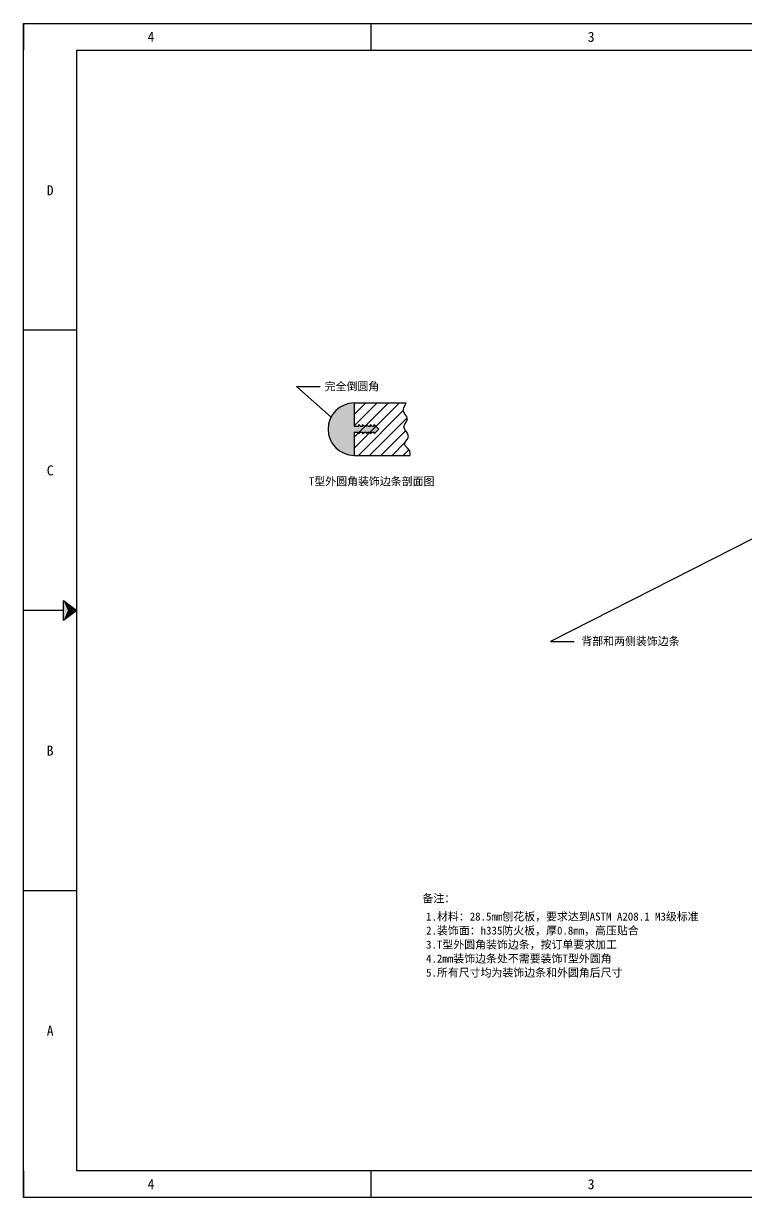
# Model space of a CAD drawing. Header units: inches. Extents: x 777 to 31414, y -60867 to 2393.
# Drawn here: x 16456 to 18520, y -45918 to -42568 of the extents above; entities that cross this region are included whole.
import ezdxf
from ezdxf.enums import TextEntityAlignment as Align

# ---------------------------------------------------------------- set-up
doc = ezdxf.new("R2010")
doc.units = ezdxf.units.IN
doc.header["$LTSCALE"] = 0.605
doc.header["$MEASUREMENT"] = 0
doc.linetypes.add('DOT', pattern=[0.2, 0.1, -0.1])
doc.layers.get('0').update_dxf_attribs({"linetype": 'CONTINUOUS'})
for name, color, linetype in [('02-05848-001_DXF_HATCHING', 7, 'CONTINUOUS'), ('02-05848-001_DXF_TEXT', 7, 'CONTINUOUS'), ('print', 30, 'CONTINUOUS')]:
    doc.layers.add(name, color=color, linetype=linetype)
doc.layers.add('dim', color=2, linetype='CONTINUOUS', lineweight=9)
doc.styles.add('Dartop', font='')
doc.styles.add('hzHT', font='simhei.ttf')
doc.styles.get("Standard").update_dxf_attribs({"font": 'txt', "width": 0.7})
doc.styles.get('Dartop').set_extended_font_data('FangSong_GB2312')
doc.dimstyles.get("Standard").update_dxf_attribs({"dimtxt": 0.1, "dimasz": 0.125, "dimexe": 0.18, "dimexo": 0.0625, "dimgap": 0.09, "dimtad": 0, "dimtih": 1, "dimtoh": 1, "dimdec": 3, "dimzin": 4, "dimdsep": 46, "dimtxsty": 'Standard', "dimblk": '_FILLED', "dimblk1": '_FILLED', "dimblk2": '_FILLED', "dimcen": 0.09, "dimadec": 0, "dimazin": 0, "dimtol": 1, "dimtp": 0.008, "dimtm": 0.008, "dimtfac": 1, "dimtdec": 3, "dimtofl": 0, "dimtmove": 0, "dimatfit": 3, "dimldrblk": '_FILLED', "dimfxl": 0, "dimtolj": 1, "dimtzin": 4, "dimarcsym": 0})

# ---------------------------------------------------------------- blocks, each defined once
blk = doc.blocks.new('_FILLED')
at = {"color": 0, "linetype": 'ByBlock'}
blk.add_solid([(0, 0), (-1, 0.16), (-1, -0.16)], dxfattribs=at)
blk = doc.blocks.new('*U3')
at = {"color": 254, "linetype": 'Continuous', "extrusion": (0, 0, -1)}
for points in [[(-0.833, 11), (-0.75, 10.812), (-0.75, 11.188)], [(-0.833, 11), (-0.75, 11.188), (-1, 11)], [(-0.833, 11), (-1, 11), (-0.75, 10.812)]]:
    blk.add_solid(points, dxfattribs=at)

msp = doc.modelspace()

# ---------------------------------------------------------------- hatches: boundary and pattern name
at = {"layer": '02-05848-001_DXF_HATCHING', "linetype": 'Continuous'}
h = msp.add_hatch(color=2, dxfattribs=at)
edge = h.paths.add_edge_path()
edge.add_line((17418.04, -43733.67), (17424.08, -43733.67))
edge.add_line((17424.08, -43733.67), (17424.08, -43738.71))
edge.add_line((17424.08, -43738.71), (17429.14, -43733.67))
edge.add_line((17429.14, -43733.67), (17435.18, -43733.67))
edge.add_line((17435.18, -43733.67), (17435.18, -43738.71))
edge.add_line((17435.18, -43738.71), (17440.24, -43733.67))
edge.add_line((17440.24, -43733.67), (17446.29, -43733.67))
edge.add_line((17446.29, -43733.67), (17446.29, -43738.71))
edge.add_line((17446.29, -43738.71), (17451.35, -43733.67))
edge.add_line((17451.35, -43733.67), (17457.39, -43733.67))
edge.add_line((17457.39, -43733.67), (17457.39, -43738.71))
edge.add_line((17457.39, -43738.71), (17470.66, -43725.48))
edge.add_line((17457.39, -43712.26), (17470.66, -43725.48))
edge.add_line((17457.39, -43717.3), (17457.39, -43712.26))
edge.add_line((17451.35, -43717.3), (17457.39, -43717.3))
edge.add_line((17446.29, -43712.26), (17451.35, -43717.3))
edge.add_line((17446.29, -43717.3), (17446.29, -43712.26))
edge.add_line((17440.24, -43717.3), (17446.29, -43717.3))
edge.add_line((17435.18, -43712.26), (17440.24, -43717.3))
edge.add_line((17435.18, -43717.3), (17435.18, -43712.26))
edge.add_line((17429.14, -43717.3), (17435.18, -43717.3))
edge.add_line((17424.08, -43712.26), (17429.14, -43717.3))
edge.add_line((17424.08, -43717.3), (17424.08, -43712.26))
edge.add_line((17418.04, -43717.3), (17424.08, -43717.3))
edge.add_line((17412.97, -43712.26), (17418.04, -43717.3))
edge.add_line((17412.97, -43717.3), (17412.97, -43712.26))
edge.add_line((17400.4, -43717.3), (17412.97, -43717.3))
edge.add_line((17400.4, -43650.68), (17400.4, -43717.3))
edge.add_arc((17400.4, -43725.48), 74.8, 90, 270)
edge.add_line((17400.4, -43733.67), (17400.4, -43800.29))
edge.add_line((17400.4, -43733.67), (17412.97, -43733.67))
edge.add_line((17412.97, -43733.67), (17412.97, -43738.71))
edge.add_line((17412.97, -43738.71), (17418.04, -43733.67))

# ---------------------------------------------------------------- linework, layer by layer
at = {"color": 0, "linetype": 'DOT'}
for p, q in [((16456.21, -42567.79), (21217.44, -42567.79)), ((16456.21, -45842), (16456.21, -42643.93)), ((21217.44, -45918.14), (16456.21, -45918.14))]:
    msp.add_line(p, q, dxfattribs=at)
at = {"color": 0}
for p, q in [((16456.21, -42567.79), (16456.21, -42643.93)), ((17448.29, -42643.93), (17448.29, -42567.79)), ((16608.5, -45842), (16608.5, -42643.93)), ((16608.5, -42643.93), (21141.3, -42643.93)), ((16608.5, -43443.45), (16456.21, -43443.45)), ((16570.42, -44242.96), (16456.21, -44242.96)), ((16608.5, -45042.48), (16456.21, -45042.48)), ((16456.21, -45842), (16456.21, -45918.14)), ((21141.3, -45842), (16608.5, -45842)), ((17448.29, -45918.14), (17448.29, -45842))]:
    msp.add_line(p, q, dxfattribs=at)
at = {"color": 2, "linetype": 'Continuous'}
for p, q in [((17400.4, -43683.94), (17433.67, -43650.68)), ((17400.4, -43715.97), (17465.69, -43650.68)), ((17400.4, -43748), (17497.72, -43650.68)), ((17400.4, -43780.03), (17529.75, -43650.68)), ((17412.17, -43800.29), (17539.88, -43672.58)), ((17444.2, -43800.29), (17551.34, -43693.15)), ((17476.23, -43800.29), (17546.57, -43729.94)), ((17508.25, -43800.29), (17546.06, -43762.48)), ((17540.28, -43800.29), (17556.13, -43784.43))]:
    msp.add_line(p, q, dxfattribs=at)
at = {"color": 7, "linetype": 'Continuous'}
for p, q in [((17400.4, -43650.68), (17400.4, -43717.3)), ((17400.4, -43650.68), (17548.79, -43650.68)), ((17546.06, -43656.34), (17548.79, -43650.68)), ((17539.82, -43672.46), (17541.41, -43664.48)), ((17543.66, -43680.37), (17539.82, -43672.46)), ((17541.41, -43664.48), (17546.06, -43656.34)), ((17549.5, -43688.21), (17543.66, -43680.37)), ((17552.43, -43696.1), (17549.5, -43688.21)), ((17400.4, -43717.3), (17412.97, -43717.3)), ((17412.97, -43717.3), (17412.97, -43712.26)), ((17412.97, -43712.26), (17418.04, -43717.3)), ((17418.04, -43717.3), (17424.08, -43717.3)), ((17424.08, -43717.3), (17424.08, -43712.26)), ((17424.08, -43712.26), (17429.14, -43717.3)), ((17429.14, -43717.3), (17435.18, -43717.3)), ((17435.18, -43717.3), (17435.18, -43712.26)), ((17435.18, -43712.26), (17440.24, -43717.3)), ((17440.24, -43717.3), (17446.29, -43717.3)), ((17446.29, -43717.3), (17446.29, -43712.26)), ((17446.29, -43712.26), (17451.35, -43717.3)), ((17451.35, -43717.3), (17457.39, -43717.3)), ((17457.39, -43717.3), (17457.39, -43712.26)), ((17457.39, -43712.26), (17470.66, -43725.48)), ((17541.4, -43718.96), (17544.31, -43711.34)), ((17545.2, -43728.18), (17541.4, -43718.96)), ((17544.31, -43711.34), (17549.55, -43703.69)), ((17549.55, -43703.69), (17552.43, -43696.1)), ((17400.4, -43733.67), (17400.4, -43800.29)), ((17400.4, -43733.67), (17412.97, -43733.67)), ((17412.97, -43738.71), (17418.04, -43733.67)), ((17412.97, -43733.67), (17412.97, -43738.71)), ((17418.04, -43733.67), (17424.08, -43733.67)), ((17424.08, -43738.71), (17429.14, -43733.67)), ((17424.08, -43733.67), (17424.08, -43738.71)), ((17429.14, -43733.67), (17435.18, -43733.67)), ((17435.18, -43738.71), (17440.24, -43733.67)), ((17435.18, -43733.67), (17435.18, -43738.71)), ((17440.24, -43733.67), (17446.29, -43733.67)), ((17446.29, -43738.71), (17451.35, -43733.67)), ((17446.29, -43733.67), (17446.29, -43738.71)), ((17451.35, -43733.67), (17457.39, -43733.67)), ((17457.39, -43738.71), (17470.66, -43725.48)), ((17457.39, -43733.67), (17457.39, -43738.71)), ((17552.3, -43737.34), (17545.2, -43728.18)), ((17546.7, -43760.99), (17552.19, -43753.83)), ((17552.19, -43753.83), (17555.59, -43746.55)), ((17555.59, -43746.55), (17552.3, -43737.34)), ((17543.76, -43767.83), (17546.7, -43760.99)), ((17546.7, -43774.34), (17543.76, -43767.83)), ((17553.04, -43780.76), (17546.7, -43774.34)), ((17558.74, -43787.53), (17553.04, -43780.76)), ((17560.09, -43798.91), (17558.74, -43787.53)), ((17400.4, -43800.29), (17559.44, -43800.29)), ((17559.44, -43800.29), (17560.09, -43798.91))]:
    msp.add_line(p, q, dxfattribs=at)
at = {"color": 0}
msp.add_lwpolyline([(16608.5, -44242.96), (16570.42, -44271.52), (16570.42, -44214.41), (16608.5, -44242.96)], close=True, dxfattribs=at)
at = {"color": 7, "linetype": 'Continuous'}
msp.add_arc((17400.4, -43725.48), 74.8, 90, 270, dxfattribs=at)
at = {"layer": 'print'}
msp.add_lwpolyline([(16456.21, -42567.79), (21293.59, -42567.79), (21293.59, -45918.14), (16456.21, -45918.14)], close=True, dxfattribs=at)

# ---------------------------------------------------------------- block references
at = {"color": 0, "linetype": 'Continuous', "xscale": 152.2888407109637, "yscale": 152.2888407109637, "zscale": 152.2888407109637}
msp.add_blockref('*U3', (16456.21, -45918.14), dxfattribs=at)

# ---------------------------------------------------------------- texts
at = {"color": 0}
for s, height, style, p in [('4', 28.55, 'Dartop', (16820.1, -42605.86)), ('3', 28.55, 'Dartop', (18076.49, -42605.86)), ('D', 28.55, 'Dartop', (16532.35, -43043.69)), ('C', 28.55, 'Dartop', (16532.35, -43843.2)), ('T型外圆角装饰边条剖面图', 22.8433, 'hzHT', (17450.02, -43874.21)), ('B', 28.55, 'Dartop', (16532.35, -44642.72)), ('备注：', 22.843, 'hzHT', (17641.69, -45064.37)), ('1.材料：28.5mm刨花板，要求达到ASTM A208.1 M3级标准', 22.8433, 'hzHT', (17994.37, -45116.36)), ('2.装饰面：h335防火板，厚0.8mm，高压贴合           ', 22.8433, 'hzHT', (17994.37, -45156.36)), ('3.T型外圆角装饰边条，按订单要求加工               ', 22.8433, 'hzHT', (17994.37, -45196.36)), ('4.2mm装饰边条处不需要装饰T型外圆角                ', 22.8433, 'hzHT', (17994.37, -45236.36)), ('5.所有尺寸均为装饰边条和外圆角后尺寸              ', 22.8433, 'hzHT', (17994.37, -45276.36)), ('A', 28.55, 'Dartop', (16532.35, -45442.24)), ('3', 28.55, 'Dartop', (18076.49, -45880.07)), ('4', 28.55, 'Dartop', (16820.1, -45880.07))]:
    msp.add_text(s, height=height, dxfattribs=dict(at, style=style)).set_placement(p, align=Align.MIDDLE_CENTER)
at = {"layer": 'dim', "color": 0, "style": 'hzHT'}
for s, p in [('完全倒圆角', (17393.71, -43603.47)), ('背部和两侧装饰边条', (18188.82, -44330.54))]:
    msp.add_text(s, height=22.843, dxfattribs=at).set_placement(p, align=Align.MIDDLE_CENTER)

# ---------------------------------------------------------------- leaders
at = {"layer": '02-05848-001_DXF_TEXT', "color": 2, "linetype": 'Continuous'}
for points in [[(17334.08, -43690.9), (17235.17, -43603.74), (17302.67, -43603.74)], [(18746.86, -43931.02), (17960.35, -44331.59), (18027.84, -44331.59)]]:
    msp.add_leader(points, dimstyle='Standard', override={"dimtad": 0}, dxfattribs=at)

doc.saveas('drawing.dxf')
